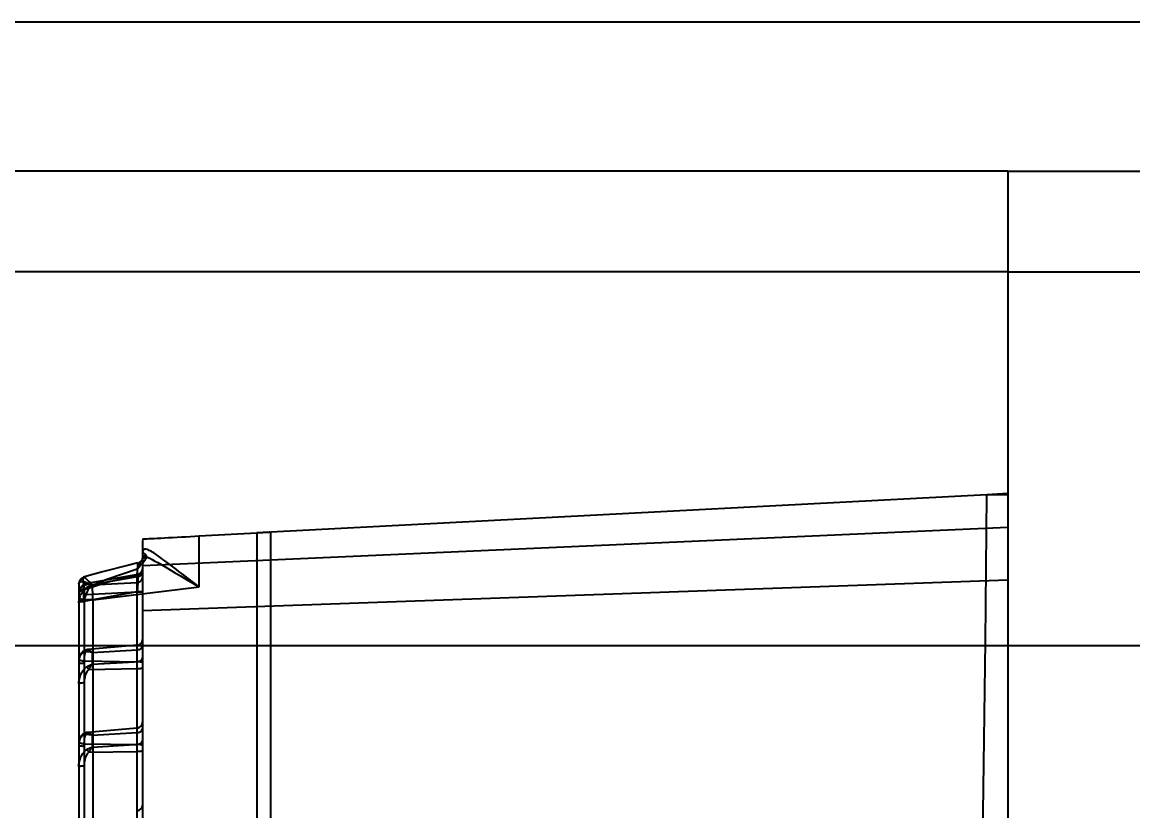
# Model space of a CAD drawing. Header units: millimetres. Extents: x 632 to 3922, y 1402 to 2001.
# Drawn here: x 3702.12 to 3740.72, y 1973.99 to 2001.4 of the extents above; entities that cross this region are included whole.
import ezdxf
from ezdxf.lldxf.tags import DXFTag

# ---------------------------------------------------------------- set-up
doc = ezdxf.new("R2010")
doc.units = ezdxf.units.MM
for name, color, linetype in [('6', 6, 'Continuous'), ('7', 7, 'Continuous'), ('8', 8, 'Continuous'), ('DIM', 7, 'Continuous'), ('H1', 2, 'HIDDEN'), ('PH', 5, 'PHANTOM')]:
    doc.layers.add(name, color=color, linetype=linetype)
doc.styles.add('SY', font='romans.shx', dxfattribs={"width": 0.85, "height": 3, "bigfont": 'ghs.shx'})
tags = doc.linetypes.add('HIDDEN', pattern=[0.375, 0.25, -0.125]).pattern_tags.tags
tags[6:7] = [DXFTag(74, 4), DXFTag(75, 0), DXFTag(340, '0'), DXFTag(46, 1.0), DXFTag(50, 0.0), DXFTag(44, 0.0), DXFTag(45, 0.0)]
tags[4:5] = [DXFTag(74, 4), DXFTag(75, 0), DXFTag(340, '0'), DXFTag(46, 1.0), DXFTag(50, 0.0), DXFTag(44, 0.0), DXFTag(45, 0.0)]
tags = doc.linetypes.add('PHANTOM', pattern=[2.5, 1.25, -0.25, 0.25, -0.25, 0.25, -0.25]).pattern_tags.tags
tags[14:15] = [DXFTag(74, 4), DXFTag(75, 0), DXFTag(340, '0'), DXFTag(46, 1.0), DXFTag(50, 0.0), DXFTag(44, 0.0), DXFTag(45, 0.0)]
tags[12:13] = [DXFTag(74, 4), DXFTag(75, 0), DXFTag(340, '0'), DXFTag(46, 1.0), DXFTag(50, 0.0), DXFTag(44, 0.0), DXFTag(45, 0.0)]
tags[10:11] = [DXFTag(74, 4), DXFTag(75, 0), DXFTag(340, '0'), DXFTag(46, 1.0), DXFTag(50, 0.0), DXFTag(44, 0.0), DXFTag(45, 0.0)]
tags[8:9] = [DXFTag(74, 4), DXFTag(75, 0), DXFTag(340, '0'), DXFTag(46, 1.0), DXFTag(50, 0.0), DXFTag(44, 0.0), DXFTag(45, 0.0)]
tags[6:7] = [DXFTag(74, 4), DXFTag(75, 0), DXFTag(340, '0'), DXFTag(46, 1.0), DXFTag(50, 0.0), DXFTag(44, 0.0), DXFTag(45, 0.0)]
tags[4:5] = [DXFTag(74, 4), DXFTag(75, 0), DXFTag(340, '0'), DXFTag(46, 1.0), DXFTag(50, 0.0), DXFTag(44, 0.0), DXFTag(45, 0.0)]
doc.dimstyles.new('BaseStyle', dxfattribs={"dimtxt": 3, "dimasz": 2, "dimexe": 0.6, "dimexo": 0, "dimgap": 1, "dimtad": 1, "dimdsep": 46, "dimtxsty": 'SY', "dimcen": 0, "dimclrd": 3, "dimclre": 3, "dimclrt": 7, "dimaunit": 1, "dimazin": 0, "dimtfac": 1, "dimtmove": 0, "dimatfit": 3, "dimfxl": 1, "dimtolj": 1, "dimtzin": 0, "dimarcsym": 0})

# ---------------------------------------------------------------- blocks, each defined once
blk = doc.blocks.new('*D770')
at = {"layer": 'Defpoints', "color": 0}
for p in [(3736.378, 1992.728), (3669.824, 1989.228), (3690.824, 1963.728)]:
    blk.add_point(p, dxfattribs=at)
at = {"layer": 'DIM', "color": 3, "lineweight": -2}
for p, q in [((3677.824, 1992.728), (3673.824, 1989.228)), ((3736.378, 1992.728), (3677.824, 1992.728)), ((3673.824, 1989.228), (3664.817, 1989.228))]:
    blk.add_line(p, q, dxfattribs=at)
at = {"layer": 'DIM', "color": 7, "insert": (3666.82, 1991.728), "char_height": 3, "attachment_point": 5, "style": 'SY', "bg_fill": 3, "box_fill_scale": 1.1, "bg_fill_color": 256, "bg_fill_true_color": 13158600, "bg_fill_transparency": 0}
blk.add_mtext('\\A1;29', dxfattribs=at)
blk = doc.blocks.new('*D771')
at = {"layer": 'Defpoints', "color": 0}
for p in [(3669.824, 1979.728), (3751.588, 1979.728), (3690.824, 1963.728)]:
    blk.add_point(p, dxfattribs=at)
at = {"layer": 'DIM', "color": 3, "lineweight": -2}
blk.add_line((3751.588, 1979.728), (3665.06, 1979.728), dxfattribs=at)
at = {"layer": 'DIM', "color": 7, "insert": (3666.942, 1982.228), "char_height": 3, "attachment_point": 5, "style": 'SY', "bg_fill": 3, "box_fill_scale": 1.1, "bg_fill_color": 256, "bg_fill_true_color": 13158600, "bg_fill_transparency": 0}
blk.add_mtext('\\A1;16', dxfattribs=at)
blk = doc.blocks.new('A$C425363C5')
blk.add_line((411, 288), (9, 288))

msp = doc.modelspace()

# ---------------------------------------------------------------- linework, layer by layer
at = {"layer": '7'}
for p, q in [((3736.378, 1996.228), (3831.378, 1996.228)), ((3736.378, 1996.228), (3736.378, 1992.728)), ((3736.378, 1992.728), (3736.378, 1985.016)), ((3736.378, 1992.728), (3752.552, 1992.728)), ((3736.378, 1985.016), (3735.651, 1984.978)), ((3736.378, 1985.016), (3736.378, 1943.576)), ((3706.296, 1983.267), (3706.296, 1982.981)), ((3706.296, 1982.981), (3706.296, 1982.917)), ((3704.087, 1981.379), (3704.087, 1971.87))]:
    msp.add_line(p, q, dxfattribs=at)
for points in [[(3735.651, 1984.978, 0), (3710.764, 1983.674, 0)], [(3735.373, 1964.713, 0), (3735.46, 1969.736, 0), (3735.536, 1974.788, 0), (3735.599, 1979.872, 0), (3735.651, 1984.978, 0)], [(3706.313, 1983.44, 0), (3706.328, 1983.441, 0), (3706.347, 1983.442, 0), (3706.391, 1983.445, 0), (3706.449, 1983.448, 0), (3706.522, 1983.451, 0), (3706.608, 1983.456, 0), (3706.704, 1983.461, 0), (3706.811, 1983.467, 0), (3706.932, 1983.473, 0), (3707.063, 1983.48, 0), (3707.2, 1983.487, 0), (3707.344, 1983.494, 0), (3707.5, 1983.503, 0), (3707.661, 1983.511, 0), (3707.808, 1983.519, 0), (3707.957, 1983.527, 0), (3708.113, 1983.535, 0), (3708.269, 1983.543, 0)], [(3708.269, 1983.543, 0), (3710.269, 1983.648, 0)], [(3710.734, 1983.672, 0), (3710.728, 1983.672, 0), (3710.711, 1983.671, 0), (3710.691, 1983.67, 0), (3710.667, 1983.669, 0), (3710.64, 1983.667, 0), (3710.611, 1983.666, 0), (3710.58, 1983.664, 0), (3710.545, 1983.662, 0), (3710.509, 1983.66, 0), (3710.471, 1983.658, 0), (3710.432, 1983.656, 0), (3710.391, 1983.654, 0), (3710.349, 1983.652, 0), (3710.309, 1983.65, 0), (3710.269, 1983.648, 0)], [(3710.762, 1964.723, 0), (3710.762, 1970.018, 0), (3710.762, 1975.344, 0), (3710.762, 1979.502, 0), (3710.762, 1983.674, 0)], [(3710.764, 1964.713, 0), (3710.764, 1970.998, 0), (3710.764, 1977.321, 0), (3710.764, 1983.674, 0)], [(3706.313, 1983.44, 0), (3706.3, 1983.354, 0), (3706.296, 1983.267, 0)], [(3706.299, 1982.737, 0), (3706.296, 1982.732, 0), (3706.29, 1982.723, 0), (3706.281, 1982.712, 0), (3706.27, 1982.697, 0), (3706.255, 1982.678, 0), (3706.249, 1982.671, 0)], [(3706.297, 1982.942, 0), (3706.296, 1982.928, 0), (3706.296, 1982.926, 0)], [(3706.296, 1982.926, 0), (3706.296, 1982.926, 0), (3706.296, 1982.92, 0), (3706.296, 1982.917, 0)], [(3706.296, 1982.922, 0), (3706.296, 1982.922, 0), (3706.296, 1982.917, 0), (3706.296, 1982.907, 0), (3706.296, 1982.876, 0), (3706.296, 1982.835, 0)], [(3706.296, 1982.835, 0), (3706.296, 1982.831, 0), (3706.296, 1982.777, 0), (3706.296, 1982.717, 0)], [(3706.298, 1982.737, 0), (3706.305, 1982.768, 0), (3706.318, 1982.798, 0), (3706.336, 1982.825, 0), (3706.359, 1982.848, 0), (3706.386, 1982.868, 0), (3706.41, 1982.88, 0)], [(3706.299, 1982.737, 0), (3706.318, 1982.762, 0), (3706.342, 1982.782, 0), (3706.369, 1982.798, 0), (3706.399, 1982.809, 0), (3706.432, 1982.814, 0), (3706.444, 1982.815, 0)], [(3706.299, 1982.737, 0), (3706.299, 1982.737, 0), (3706.299, 1982.737, 0), (3706.299, 1982.737, 0), (3706.299, 1982.737, 0)], [(3706.444, 1982.815, 0), (3706.43, 1982.849, 0), (3706.41, 1982.88, 0)], [(3706.139, 1982.605, 0), (3705.822, 1982.532, 0), (3704.91, 1982.301, 0), (3704.363, 1982.143, 0), (3704.242, 1982.108, 0)], [(3706.139, 1982.604, 0), (3706.173, 1982.615, 0), (3706.204, 1982.631, 0), (3706.231, 1982.652, 0), (3706.248, 1982.67, 0)], [(3704.24, 1982.094, 0), (3704.225, 1982.089, 0), (3704.209, 1982.081, 0), (3704.193, 1982.072, 0), (3704.176, 1982.06, 0), (3704.161, 1982.047, 0), (3704.147, 1982.033, 0), (3704.134, 1982.018, 0), (3704.123, 1982.002, 0), (3704.113, 1981.985, 0), (3704.105, 1981.968, 0), (3704.098, 1981.95, 0), (3704.093, 1981.931, 0), (3704.09, 1981.912, 0), (3704.088, 1981.893, 0), (3704.087, 1981.878, 0)], [(3704.087, 1981.878, 0), (3704.087, 1981.834, 0), (3704.087, 1981.788, 0), (3704.087, 1981.74, 0), (3704.087, 1981.689, 0), (3704.087, 1981.639, 0), (3704.087, 1981.588, 0), (3704.087, 1981.536, 0), (3704.087, 1981.483, 0), (3704.087, 1981.431, 0), (3704.087, 1981.379, 0)], [(3704.087, 1981.55, 0), (3704.087, 1981.511, 0), (3704.087, 1981.468, 0), (3704.087, 1981.424, 0), (3704.087, 1981.379, 0)]]:
    msp.add_polyline3d(points, dxfattribs=at)
at = {"layer": '8'}
for p, q in [((3708.269, 1981.775), (3708.269, 1983.543)), ((3704.581, 1971.784), (3704.581, 1981.318))]:
    msp.add_line(p, q, dxfattribs=at)
for points in [[(3710.269, 1983.648, 0), (3710.269, 1979.528, 0), (3710.269, 1975.418, 0), (3710.269, 1970.109, 0), (3710.269, 1964.823, 0)], [(3706.116, 1982.403, 0), (3706.119, 1982.407, 0), (3706.17, 1982.461, 0), (3706.219, 1982.515, 0), (3706.263, 1982.565, 0), (3706.305, 1982.614, 0), (3706.343, 1982.662, 0), (3706.377, 1982.708, 0), (3706.398, 1982.737, 0), (3706.415, 1982.765, 0), (3706.431, 1982.791, 0), (3706.444, 1982.815, 0)], [(3708.269, 1981.775, 0), (3708.262, 1981.781, 0), (3708.066, 1981.927, 0), (3707.871, 1982.076, 0), (3707.673, 1982.227, 0), (3707.575, 1982.302, 0), (3707.478, 1982.377, 0), (3707.341, 1982.482, 0), (3707.206, 1982.584, 0), (3707.073, 1982.683, 0), (3707.008, 1982.731, 0), (3706.945, 1982.777, 0), (3706.855, 1982.841, 0), (3706.769, 1982.9, 0), (3706.687, 1982.954, 0), (3706.647, 1982.978, 0), (3706.61, 1983, 0), (3706.567, 1983.023, 0), (3706.528, 1983.043, 0), (3706.49, 1983.059, 0), (3706.456, 1983.072, 0), (3706.419, 1983.08, 0), (3706.387, 1983.083, 0), (3706.372, 1983.081, 0), (3706.359, 1983.077, 0), (3706.347, 1983.072, 0), (3706.336, 1983.064, 0), (3706.327, 1983.055, 0), (3706.32, 1983.044, 0), (3706.313, 1983.03, 0), (3706.307, 1983.015, 0), (3706.303, 1982.998, 0), (3706.3, 1982.978, 0), (3706.298, 1982.957, 0), (3706.296, 1982.933, 0), (3706.296, 1982.917, 0)], [(3706.41, 1982.88, 0), (3706.386, 1982.909, 0), (3706.359, 1982.939, 0), (3706.337, 1982.96, 0), (3706.324, 1982.969, 0), (3706.314, 1982.972, 0), (3706.307, 1982.969, 0), (3706.301, 1982.961, 0), (3706.298, 1982.947, 0), (3706.297, 1982.942, 0)], [(3706.444, 1982.815, 0), (3706.465, 1982.806, 0), (3706.547, 1982.767, 0), (3706.636, 1982.723, 0), (3706.731, 1982.672, 0), (3706.831, 1982.617, 0), (3706.967, 1982.54, 0), (3707.109, 1982.457, 0), (3707.258, 1982.37, 0), (3707.411, 1982.279, 0), (3707.616, 1982.158, 0), (3707.826, 1982.033, 0), (3708.042, 1981.907, 0), (3708.261, 1981.78, 0), (3708.269, 1981.775, 0)], [(3704.555, 1981.834, 0), (3705.061, 1982.047, 0), (3706.116, 1982.403, 0)], [(3706.248, 1982.67, 0), (3706.24, 1982.659, 0), (3706.23, 1982.647, 0), (3706.221, 1982.633, 0), (3706.211, 1982.617, 0), (3706.2, 1982.599, 0), (3706.19, 1982.579, 0), (3706.179, 1982.558, 0), (3706.168, 1982.534, 0), (3706.155, 1982.506, 0), (3706.143, 1982.475, 0), (3706.13, 1982.442, 0), (3706.117, 1982.407, 0), (3706.116, 1982.403, 0)], [(3706.139, 1982.604, 0), (3706.139, 1982.603, 0), (3706.138, 1982.599, 0), (3706.136, 1982.591, 0), (3706.135, 1982.58, 0), (3706.133, 1982.565, 0), (3706.131, 1982.548, 0), (3706.128, 1982.527, 0), (3706.126, 1982.502, 0), (3706.123, 1982.48, 0), (3706.121, 1982.457, 0), (3706.118, 1982.431, 0), (3706.116, 1982.403, 0)], [(3704.087, 1981.878, 0), (3704.089, 1981.895, 0), (3704.093, 1981.91, 0), (3704.1, 1981.923, 0), (3704.109, 1981.935, 0), (3704.121, 1981.944, 0), (3704.135, 1981.951, 0), (3704.15, 1981.957, 0), (3704.168, 1981.96, 0), (3704.189, 1981.962, 0), (3704.212, 1981.961, 0), (3704.237, 1981.959, 0), (3704.263, 1981.954, 0), (3704.29, 1981.948, 0), (3704.319, 1981.94, 0), (3704.348, 1981.93, 0), (3704.379, 1981.918, 0), (3704.411, 1981.905, 0), (3704.444, 1981.89, 0), (3704.479, 1981.874, 0), (3704.514, 1981.856, 0), (3704.533, 1981.846, 0), (3704.55, 1981.836, 0), (3704.555, 1981.834, 0)], [(3704.555, 1981.834, 0), (3704.552, 1981.838, 0), (3704.551, 1981.839, 0), (3704.549, 1981.841, 0), (3704.544, 1981.847, 0), (3704.535, 1981.858, 0), (3704.518, 1981.876, 0), (3704.489, 1981.908, 0), (3704.463, 1981.936, 0), (3704.438, 1981.962, 0), (3704.412, 1981.987, 0), (3704.388, 1982.01, 0), (3704.364, 1982.03, 0), (3704.342, 1982.048, 0), (3704.323, 1982.062, 0), (3704.305, 1982.074, 0), (3704.289, 1982.083, 0), (3704.274, 1982.09, 0), (3704.262, 1982.094, 0), (3704.252, 1982.095, 0), (3704.242, 1982.095, 0), (3704.24, 1982.094, 0)], [(3704.581, 1981.318, 0), (3704.576, 1981.406, 0), (3704.572, 1981.495, 0), (3704.567, 1981.58, 0), (3704.563, 1981.665, 0), (3704.559, 1981.75, 0), (3704.555, 1981.834, 0)], [(3704.581, 1981.318, 0), (3706.477, 1981.553, 0), (3708.269, 1981.775, 0)], [(3704.581, 1981.318, 0), (3704.494, 1981.319, 0), (3704.41, 1981.322, 0), (3704.331, 1981.326, 0), (3704.26, 1981.333, 0), (3704.199, 1981.34, 0), (3704.15, 1981.349, 0), (3704.115, 1981.359, 0), (3704.094, 1981.369, 0), (3704.087, 1981.379, 0)]]:
    msp.add_polyline3d(points, dxfattribs=at)
at = {"layer": 'H1'}
for p, q in [((3706.131, 1982.205), (3704.373, 1981.891)), ((3705.251, 1981.97), (3704.553, 1981.846)), ((3706.113, 1982.124), (3705.251, 1981.97)), ((3706.113, 1970.738), (3706.113, 1982.183)), ((3706.296, 1982.219), (3706.296, 1970.774)), ((3704.271, 1981.677), (3704.271, 1971.06)), ((3704.271, 1981.281), (3706.113, 1981.61)), ((3706.113, 1981.595), (3704.333, 1981.499)), ((3704.553, 1981.846), (3706.113, 1981.93)), ((3706.113, 1979.743), (3704.395, 1979.593)), ((3704.546, 1979.494), (3706.113, 1979.588)), ((3704.546, 1979.494), (3704.546, 1979.195)), ((3704.274, 1979.199), (3706.113, 1979.17)), ((3704.436, 1978.907), (3706.113, 1978.933)), ((3704.546, 1979.195), (3704.546, 1979.083)), ((3704.546, 1979.083), (3706.023, 1979.171)), ((3706.023, 1979.171), (3706.113, 1979.177)), ((3706.113, 1976.867), (3704.395, 1976.716)), ((3704.546, 1976.618), (3706.113, 1976.711)), ((3704.546, 1976.618), (3704.546, 1976.318)), ((3704.274, 1976.322), (3706.113, 1976.293)), ((3704.546, 1976.318), (3704.546, 1976.207)), ((3704.546, 1976.207), (3706.023, 1976.295)), ((3706.023, 1976.295), (3706.113, 1976.3)), ((3704.436, 1976.031), (3706.113, 1976.057))]:
    msp.add_line(p, q, dxfattribs=at)
for points in [[(3736.378, 1984.978, 0), (3735.651, 1984.978, 0)], [(3706.296, 1982.512, 0), (3736.378, 1983.851, 0)], [(3706.282, 1982.701, 0), (3706.295, 1982.729, 0), (3706.299, 1982.737, 0)], [(3706.296, 1982.717, 0), (3706.297, 1982.724, 0), (3706.297, 1982.728, 0), (3706.298, 1982.732, 0), (3706.298, 1982.734, 0), (3706.299, 1982.736, 0), (3706.299, 1982.737, 0), (3706.299, 1982.737, 0)], [(3706.297, 1982.725, 0), (3706.298, 1982.737, 0)], [(3706.113, 1982.183, 0), (3706.116, 1982.226, 0), (3706.12, 1982.267, 0), (3706.123, 1982.309, 0), (3706.126, 1982.349, 0), (3706.128, 1982.385, 0), (3706.131, 1982.42, 0), (3706.132, 1982.437, 0), (3706.133, 1982.453, 0), (3706.134, 1982.469, 0), (3706.135, 1982.484, 0), (3706.137, 1982.51, 0), (3706.138, 1982.534, 0), (3706.139, 1982.545, 0), (3706.139, 1982.554, 0), (3706.139, 1982.564, 0), (3706.14, 1982.572, 0), (3706.14, 1982.585, 0), (3706.14, 1982.595, 0), (3706.14, 1982.599, 0), (3706.14, 1982.601, 0), (3706.14, 1982.603, 0), (3706.139, 1982.604, 0), (3706.139, 1982.604, 0)], [(3706.282, 1982.701, 0), (3706.276, 1982.696, 0), (3706.268, 1982.69, 0), (3706.258, 1982.681, 0), (3706.249, 1982.67, 0), (3706.248, 1982.67, 0)], [(3706.296, 1982.717, 0), (3706.295, 1982.712, 0), (3706.292, 1982.708, 0), (3706.282, 1982.701, 0)], [(3706.296, 1982.717, 0), (3706.297, 1982.725, 0)], [(3706.296, 1982.717, 0), (3706.296, 1982.698, 0), (3706.296, 1982.678, 0), (3706.296, 1982.668, 0)], [(3706.296, 1982.668, 0), (3706.296, 1982.657, 0), (3706.296, 1982.633, 0), (3706.296, 1982.592, 0), (3706.296, 1982.548, 0), (3706.296, 1982.499, 0), (3706.296, 1982.446, 0), (3706.296, 1982.393, 0), (3706.296, 1982.338, 0), (3706.296, 1982.28, 0), (3706.296, 1982.219, 0)], [(3706.296, 1982.402, 0), (3706.296, 1982.396, 0), (3706.296, 1982.375, 0), (3706.296, 1982.341, 0), (3706.296, 1982.294, 0)], [(3704.224, 1982.056, 0), (3704.192, 1982.042, 0), (3704.163, 1982.024, 0), (3704.138, 1982.002, 0), (3704.117, 1981.976, 0), (3704.101, 1981.947, 0), (3704.091, 1981.915, 0), (3704.088, 1981.886, 0)], [(3704.24, 1982.094, 0), (3704.235, 1982.092, 0), (3704.229, 1982.086, 0), (3704.226, 1982.078, 0), (3704.224, 1982.068, 0), (3704.224, 1982.056, 0)], [(3704.224, 1982.056, 0), (3704.226, 1982.039, 0), (3704.228, 1982.02, 0), (3704.231, 1981.998, 0), (3704.234, 1981.972, 0), (3704.237, 1981.945, 0), (3704.24, 1981.915, 0), (3704.244, 1981.883, 0), (3704.249, 1981.849, 0), (3704.252, 1981.822, 0), (3704.255, 1981.795, 0), (3704.259, 1981.767, 0), (3704.263, 1981.738, 0), (3704.267, 1981.708, 0), (3704.271, 1981.677, 0)], [(3706.113, 1982.183, 0), (3705.058, 1981.923, 0), (3704.271, 1981.677, 0)], [(3706.113, 1982.124, 0), (3706.147, 1982.129, 0), (3706.18, 1982.139, 0), (3706.211, 1982.154, 0), (3706.237, 1982.173, 0), (3706.26, 1982.196, 0), (3706.277, 1982.222, 0), (3706.289, 1982.25, 0), (3706.296, 1982.279, 0), (3706.296, 1982.294, 0)], [(3706.113, 1982.183, 0), (3706.147, 1982.185, 0), (3706.18, 1982.187, 0), (3706.211, 1982.19, 0), (3706.237, 1982.194, 0), (3706.26, 1982.199, 0), (3706.277, 1982.204, 0), (3706.289, 1982.21, 0), (3706.296, 1982.216, 0), (3706.296, 1982.219, 0)], [(3706.131, 1982.205, 0), (3706.133, 1982.202, 0), (3706.135, 1982.193, 0), (3706.136, 1982.179, 0), (3706.137, 1982.158, 0), (3706.138, 1982.131, 0), (3706.138, 1982.099, 0), (3706.137, 1982.062, 0), (3706.136, 1982.021, 0), (3706.134, 1981.976, 0), (3706.132, 1981.927, 0), (3706.13, 1981.876, 0), (3706.127, 1981.824, 0), (3706.124, 1981.77, 0), (3706.121, 1981.716, 0), (3706.117, 1981.663, 0), (3706.113, 1981.61, 0)], [(3706.113, 1982.124, 0), (3706.118, 1982.158, 0), (3706.123, 1982.183, 0), (3706.127, 1982.199, 0), (3706.131, 1982.205, 0)], [(3706.113, 1981.93, 0), (3706.147, 1981.935, 0), (3706.18, 1981.945, 0), (3706.211, 1981.96, 0), (3706.237, 1981.979, 0), (3706.26, 1982.002, 0), (3706.277, 1982.028, 0), (3706.289, 1982.055, 0), (3706.296, 1982.085, 0), (3706.296, 1982.1, 0)], [(3706.296, 1980.95, 0), (3736.378, 1982.022, 0)], [(3704.373, 1981.891, 0), (3704.368, 1981.89, 0), (3704.335, 1981.882, 0), (3704.304, 1981.872, 0), (3704.275, 1981.859, 0), (3704.249, 1981.845, 0), (3704.222, 1981.827, 0), (3704.198, 1981.807, 0), (3704.176, 1981.786, 0), (3704.157, 1981.763, 0), (3704.14, 1981.739, 0), (3704.126, 1981.714, 0), (3704.114, 1981.687, 0), (3704.104, 1981.659, 0), (3704.096, 1981.63, 0), (3704.091, 1981.6, 0), (3704.088, 1981.568, 0), (3704.087, 1981.55, 0)], [(3704.088, 1981.886, 0), (3704.087, 1981.878, 0)], [(3704.271, 1981.677, 0), (3704.236, 1981.676, 0), (3704.203, 1981.674, 0), (3704.173, 1981.671, 0), (3704.146, 1981.667, 0), (3704.124, 1981.662, 0), (3704.106, 1981.657, 0), (3704.094, 1981.651, 0), (3704.088, 1981.645, 0), (3704.087, 1981.642, 0)], [(3704.087, 1981.55, 0), (3704.091, 1981.57, 0), (3704.1, 1981.59, 0), (3704.114, 1981.609, 0), (3704.134, 1981.626, 0), (3704.159, 1981.64, 0), (3704.188, 1981.652, 0), (3704.22, 1981.661, 0), (3704.248, 1981.665, 0)], [(3704.544, 1981.845, 0), (3704.504, 1981.851, 0), (3704.465, 1981.854, 0), (3704.426, 1981.854, 0), (3704.388, 1981.852, 0), (3704.351, 1981.847, 0), (3704.315, 1981.838, 0), (3704.281, 1981.827, 0), (3704.248, 1981.812, 0), (3704.217, 1981.794, 0), (3704.188, 1981.773, 0), (3704.162, 1981.748, 0), (3704.14, 1981.72, 0), (3704.12, 1981.689, 0), (3704.105, 1981.655, 0), (3704.095, 1981.619, 0), (3704.089, 1981.58, 0)], [(3704.191, 1981.567, 0), (3704.228, 1981.615, 0), (3704.268, 1981.66, 0), (3704.31, 1981.701, 0), (3704.355, 1981.738, 0), (3704.401, 1981.771, 0), (3704.448, 1981.799, 0), (3704.496, 1981.824, 0), (3704.544, 1981.845, 0)], [(3704.248, 1981.665, 0), (3704.249, 1981.713, 0), (3704.255, 1981.756, 0), (3704.266, 1981.793, 0), (3704.281, 1981.825, 0), (3704.299, 1981.85, 0), (3704.321, 1981.87, 0), (3704.346, 1981.883, 0), (3704.373, 1981.891, 0)], [(3704.271, 1981.281, 0), (3704.267, 1981.331, 0), (3704.263, 1981.381, 0), (3704.26, 1981.432, 0), (3704.257, 1981.482, 0), (3704.254, 1981.531, 0), (3704.252, 1981.578, 0), (3704.25, 1981.623, 0), (3704.248, 1981.665, 0)], [(3704.545, 1981.845, 0), (3704.515, 1981.815, 0), (3704.486, 1981.782, 0), (3704.458, 1981.744, 0), (3704.43, 1981.703, 0), (3704.403, 1981.658, 0), (3704.378, 1981.608, 0), (3704.354, 1981.555, 0), (3704.333, 1981.499, 0)], [(3704.545, 1981.845, 0), (3704.544, 1981.845, 0)], [(3704.545, 1981.845, 0), (3704.545, 1981.845, 0)], [(3706.113, 1981.595, 0), (3706.114, 1981.645, 0), (3706.114, 1981.695, 0), (3706.115, 1981.742, 0), (3706.115, 1981.786, 0), (3706.115, 1981.828, 0), (3706.114, 1981.866, 0), (3706.114, 1981.9, 0), (3706.113, 1981.93, 0)], [(3706.113, 1981.595, 0), (3706.147, 1981.596, 0), (3706.18, 1981.598, 0), (3706.211, 1981.601, 0), (3706.237, 1981.605, 0), (3706.26, 1981.61, 0), (3706.277, 1981.615, 0), (3706.289, 1981.621, 0), (3706.296, 1981.627, 0), (3706.296, 1981.631, 0)], [(3706.296, 1981.574, 0), (3706.293, 1981.58, 0), (3706.284, 1981.586, 0), (3706.269, 1981.592, 0), (3706.249, 1981.597, 0), (3706.225, 1981.601, 0), (3706.196, 1981.605, 0), (3706.164, 1981.608, 0), (3706.13, 1981.609, 0), (3706.113, 1981.61, 0)], [(3704.087, 1981.224, 0), (3704.089, 1981.268, 0), (3704.094, 1981.312, 0), (3704.101, 1981.356, 0), (3704.112, 1981.4, 0), (3704.126, 1981.443, 0), (3704.144, 1981.485, 0), (3704.166, 1981.527, 0), (3704.191, 1981.567, 0)], [(3704.087, 1981.317, 0), (3704.091, 1981.31, 0), (3704.1, 1981.304, 0), (3704.114, 1981.299, 0), (3704.134, 1981.294, 0), (3704.159, 1981.289, 0), (3704.188, 1981.285, 0), (3704.22, 1981.283, 0), (3704.253, 1981.281, 0), (3704.271, 1981.281, 0)], [(3704.271, 1981.26, 0), (3704.236, 1981.259, 0), (3704.203, 1981.257, 0), (3704.173, 1981.253, 0), (3704.146, 1981.249, 0), (3704.124, 1981.245, 0), (3704.106, 1981.239, 0), (3704.094, 1981.233, 0), (3704.088, 1981.227, 0), (3704.087, 1981.224, 0)], [(3704.333, 1981.499, 0), (3704.303, 1981.515, 0), (3704.275, 1981.53, 0), (3704.249, 1981.543, 0), (3704.226, 1981.554, 0), (3704.207, 1981.561, 0), (3704.193, 1981.566, 0), (3704.191, 1981.567, 0)], [(3704.333, 1981.499, 0), (3704.316, 1981.468, 0), (3704.303, 1981.437, 0), (3704.292, 1981.407, 0), (3704.284, 1981.377, 0), (3704.278, 1981.347, 0), (3704.274, 1981.317, 0), (3704.272, 1981.288, 0), (3704.271, 1981.26, 0)], [(3706.113, 1979.588, 0), (3706.147, 1979.592, 0), (3706.18, 1979.6, 0), (3706.211, 1979.612, 0), (3706.237, 1979.627, 0), (3706.26, 1979.645, 0), (3706.277, 1979.666, 0), (3706.289, 1979.688, 0), (3706.296, 1979.712, 0), (3706.296, 1979.724, 0)], [(3704.093, 1979.255, 0), (3704.089, 1979.203, 0), (3704.087, 1979.151, 0)], [(3704.395, 1979.593, 0), (3704.378, 1979.591, 0), (3704.35, 1979.586, 0), (3704.323, 1979.579, 0), (3704.299, 1979.57, 0), (3704.275, 1979.56, 0), (3704.253, 1979.548, 0), (3704.23, 1979.532, 0), (3704.209, 1979.515, 0), (3704.19, 1979.497, 0), (3704.173, 1979.477, 0), (3704.157, 1979.456, 0), (3704.143, 1979.433, 0), (3704.13, 1979.409, 0), (3704.12, 1979.383, 0), (3704.111, 1979.358, 0), (3704.104, 1979.33, 0), (3704.098, 1979.303, 0), (3704.095, 1979.279, 0), (3704.092, 1979.26, 0), (3704.092, 1979.251, 0)], [(3704.093, 1979.255, 0), (3704.092, 1979.251, 0)], [(3704.546, 1979.494, 0), (3704.542, 1979.495, 0), (3704.535, 1979.497, 0), (3704.522, 1979.5, 0), (3704.49, 1979.506, 0), (3704.448, 1979.512, 0), (3704.407, 1979.514, 0), (3704.372, 1979.514, 0), (3704.339, 1979.511, 0), (3704.305, 1979.506, 0), (3704.274, 1979.497, 0), (3704.252, 1979.489, 0), (3704.231, 1979.48, 0), (3704.211, 1979.469, 0), (3704.192, 1979.455, 0), (3704.181, 1979.446, 0), (3704.17, 1979.436, 0), (3704.16, 1979.425, 0), (3704.15, 1979.413, 0), (3704.142, 1979.402, 0), (3704.134, 1979.39, 0), (3704.127, 1979.377, 0), (3704.121, 1979.364, 0), (3704.116, 1979.351, 0), (3704.111, 1979.338, 0), (3704.106, 1979.324, 0), (3704.103, 1979.309, 0), (3704.1, 1979.297, 0), (3704.097, 1979.283, 0), (3704.096, 1979.274, 0), (3704.094, 1979.265, 0), (3704.093, 1979.255, 0)], [(3704.274, 1979.199, 0), (3704.275, 1979.225, 0), (3704.276, 1979.252, 0), (3704.278, 1979.279, 0), (3704.28, 1979.306, 0), (3704.282, 1979.332, 0), (3704.284, 1979.357, 0), (3704.287, 1979.382, 0), (3704.291, 1979.406, 0), (3704.294, 1979.428, 0), (3704.299, 1979.449, 0), (3704.303, 1979.469, 0), (3704.308, 1979.487, 0), (3704.314, 1979.505, 0), (3704.32, 1979.521, 0), (3704.326, 1979.535, 0), (3704.334, 1979.548, 0), (3704.339, 1979.556, 0), (3704.344, 1979.563, 0), (3704.35, 1979.57, 0), (3704.356, 1979.576, 0), (3704.362, 1979.581, 0), (3704.369, 1979.585, 0), (3704.375, 1979.588, 0), (3704.382, 1979.591, 0), (3704.395, 1979.593, 0)], [(3704.395, 1979.593, 0), (3704.396, 1979.593, 0), (3704.411, 1979.592, 0), (3704.426, 1979.589, 0), (3704.442, 1979.583, 0), (3704.452, 1979.577, 0), (3704.462, 1979.571, 0), (3704.472, 1979.565, 0), (3704.482, 1979.557, 0), (3704.492, 1979.549, 0), (3704.502, 1979.54, 0), (3704.512, 1979.53, 0), (3704.522, 1979.52, 0), (3704.533, 1979.509, 0), (3704.544, 1979.497, 0), (3704.546, 1979.494, 0)], [(3706.113, 1979.177, 0), (3706.147, 1979.181, 0), (3706.18, 1979.189, 0), (3706.211, 1979.201, 0), (3706.237, 1979.216, 0), (3706.26, 1979.234, 0), (3706.277, 1979.255, 0), (3706.289, 1979.277, 0), (3706.296, 1979.301, 0), (3706.296, 1979.313, 0)], [(3704.087, 1979.151, 0), (3704.091, 1979.144, 0), (3704.1, 1979.138, 0), (3704.114, 1979.132, 0), (3704.134, 1979.127, 0), (3704.159, 1979.123, 0), (3704.188, 1979.119, 0), (3704.22, 1979.117, 0), (3704.253, 1979.115, 0), (3704.271, 1979.115, 0)], [(3704.087, 1978.399, 0), (3704.09, 1978.473, 0), (3704.099, 1978.548, 0), (3704.116, 1978.625, 0), (3704.141, 1978.703, 0), (3704.176, 1978.783, 0), (3704.224, 1978.861, 0), (3704.286, 1978.933, 0), (3704.362, 1978.993, 0)], [(3704.092, 1979.251, 0), (3704.094, 1979.245, 0), (3704.103, 1979.238, 0), (3704.117, 1979.231, 0), (3704.136, 1979.224, 0), (3704.161, 1979.217, 0), (3704.189, 1979.211, 0), (3704.22, 1979.205, 0), (3704.254, 1979.201, 0), (3704.274, 1979.199, 0)], [(3704.271, 1979.115, 0), (3704.272, 1979.157, 0), (3704.274, 1979.199, 0)], [(3704.436, 1978.907, 0), (3704.378, 1978.844, 0), (3704.337, 1978.772, 0), (3704.31, 1978.703, 0), (3704.293, 1978.639, 0), (3704.282, 1978.581, 0), (3704.275, 1978.529, 0), (3704.272, 1978.481, 0), (3704.271, 1978.435, 0)], [(3704.362, 1978.993, 0), (3704.4, 1979.015, 0), (3704.438, 1979.036, 0), (3704.478, 1979.055, 0), (3704.517, 1979.072, 0), (3704.533, 1979.079, 0), (3704.542, 1979.082, 0), (3704.546, 1979.083, 0)], [(3704.436, 1978.907, 0), (3704.414, 1978.933, 0), (3704.394, 1978.957, 0), (3704.375, 1978.978, 0), (3704.362, 1978.993, 0)], [(3704.546, 1979.083, 0), (3704.544, 1979.081, 0), (3704.528, 1979.06, 0), (3704.513, 1979.038, 0), (3704.493, 1979.008, 0), (3704.474, 1978.976, 0), (3704.461, 1978.954, 0), (3704.448, 1978.931, 0), (3704.436, 1978.907, 0)], [(3706.296, 1979.134, 0), (3706.293, 1979.14, 0), (3706.284, 1979.146, 0), (3706.269, 1979.152, 0), (3706.249, 1979.157, 0), (3706.225, 1979.162, 0), (3706.196, 1979.165, 0), (3706.164, 1979.168, 0), (3706.13, 1979.17, 0), (3706.113, 1979.17, 0)], [(3706.113, 1978.933, 0), (3706.147, 1978.935, 0), (3706.18, 1978.937, 0), (3706.211, 1978.94, 0), (3706.237, 1978.944, 0), (3706.26, 1978.949, 0), (3706.277, 1978.954, 0), (3706.289, 1978.96, 0), (3706.296, 1978.966, 0), (3706.296, 1978.969, 0)], [(3704.271, 1978.435, 0), (3704.236, 1978.434, 0), (3704.203, 1978.432, 0), (3704.173, 1978.429, 0), (3704.146, 1978.425, 0), (3704.124, 1978.42, 0), (3704.106, 1978.414, 0), (3704.094, 1978.408, 0), (3704.088, 1978.402, 0), (3704.087, 1978.399, 0)], [(3704.395, 1976.716, 0), (3704.378, 1976.714, 0), (3704.35, 1976.709, 0), (3704.323, 1976.703, 0), (3704.299, 1976.694, 0), (3704.275, 1976.683, 0), (3704.253, 1976.671, 0), (3704.23, 1976.656, 0), (3704.209, 1976.639, 0), (3704.19, 1976.621, 0), (3704.173, 1976.601, 0), (3704.157, 1976.579, 0), (3704.143, 1976.557, 0), (3704.13, 1976.533, 0), (3704.12, 1976.507, 0), (3704.111, 1976.481, 0), (3704.104, 1976.454, 0), (3704.098, 1976.427, 0), (3704.095, 1976.403, 0), (3704.092, 1976.384, 0), (3704.092, 1976.375, 0)], [(3704.546, 1976.618, 0), (3704.542, 1976.619, 0), (3704.535, 1976.62, 0), (3704.522, 1976.623, 0), (3704.49, 1976.63, 0), (3704.448, 1976.635, 0), (3704.407, 1976.638, 0), (3704.372, 1976.638, 0), (3704.339, 1976.635, 0), (3704.305, 1976.629, 0), (3704.274, 1976.621, 0), (3704.252, 1976.613, 0), (3704.231, 1976.603, 0), (3704.211, 1976.592, 0), (3704.192, 1976.579, 0), (3704.181, 1976.57, 0), (3704.17, 1976.559, 0), (3704.16, 1976.548, 0), (3704.15, 1976.536, 0), (3704.142, 1976.525, 0), (3704.134, 1976.513, 0), (3704.127, 1976.501, 0), (3704.121, 1976.487, 0), (3704.116, 1976.475, 0), (3704.111, 1976.461, 0), (3704.106, 1976.447, 0), (3704.103, 1976.433, 0), (3704.1, 1976.42, 0), (3704.097, 1976.407, 0), (3704.096, 1976.398, 0), (3704.094, 1976.388, 0), (3704.093, 1976.379, 0)], [(3704.274, 1976.322, 0), (3704.275, 1976.349, 0), (3704.276, 1976.375, 0), (3704.278, 1976.403, 0), (3704.28, 1976.43, 0), (3704.282, 1976.455, 0), (3704.284, 1976.481, 0), (3704.287, 1976.505, 0), (3704.291, 1976.53, 0), (3704.294, 1976.551, 0), (3704.299, 1976.572, 0), (3704.303, 1976.592, 0), (3704.308, 1976.611, 0), (3704.314, 1976.628, 0), (3704.32, 1976.644, 0), (3704.326, 1976.659, 0), (3704.334, 1976.672, 0), (3704.339, 1976.68, 0), (3704.344, 1976.687, 0), (3704.35, 1976.693, 0), (3704.356, 1976.699, 0), (3704.362, 1976.704, 0), (3704.369, 1976.708, 0), (3704.375, 1976.712, 0), (3704.382, 1976.714, 0), (3704.395, 1976.716, 0)], [(3704.395, 1976.716, 0), (3704.396, 1976.716, 0), (3704.411, 1976.716, 0), (3704.426, 1976.712, 0), (3704.442, 1976.706, 0), (3704.452, 1976.701, 0), (3704.462, 1976.695, 0), (3704.472, 1976.688, 0), (3704.482, 1976.681, 0), (3704.492, 1976.673, 0), (3704.502, 1976.664, 0), (3704.512, 1976.654, 0), (3704.522, 1976.643, 0), (3704.533, 1976.632, 0), (3704.544, 1976.62, 0), (3704.546, 1976.618, 0)], [(3706.113, 1976.711, 0), (3706.147, 1976.715, 0), (3706.18, 1976.723, 0), (3706.211, 1976.735, 0), (3706.237, 1976.751, 0), (3706.26, 1976.769, 0), (3706.277, 1976.789, 0), (3706.289, 1976.812, 0), (3706.296, 1976.835, 0), (3706.296, 1976.847, 0)], [(3704.093, 1976.379, 0), (3704.089, 1976.327, 0), (3704.087, 1976.274, 0)], [(3704.087, 1976.274, 0), (3704.091, 1976.268, 0), (3704.1, 1976.262, 0), (3704.114, 1976.256, 0), (3704.134, 1976.251, 0), (3704.159, 1976.246, 0), (3704.188, 1976.243, 0), (3704.22, 1976.24, 0), (3704.253, 1976.239, 0), (3704.271, 1976.238, 0)], [(3704.093, 1976.379, 0), (3704.092, 1976.375, 0)], [(3704.092, 1976.375, 0), (3704.094, 1976.368, 0), (3704.103, 1976.361, 0), (3704.117, 1976.354, 0), (3704.136, 1976.347, 0), (3704.161, 1976.34, 0), (3704.189, 1976.334, 0), (3704.22, 1976.329, 0), (3704.254, 1976.324, 0), (3704.274, 1976.322, 0)], [(3704.271, 1976.238, 0), (3704.272, 1976.28, 0), (3704.274, 1976.322, 0)], [(3704.362, 1976.117, 0), (3704.4, 1976.139, 0), (3704.438, 1976.16, 0), (3704.478, 1976.179, 0), (3704.517, 1976.196, 0), (3704.533, 1976.202, 0), (3704.542, 1976.205, 0), (3704.546, 1976.207, 0)], [(3704.546, 1976.207, 0), (3704.544, 1976.204, 0), (3704.528, 1976.184, 0), (3704.513, 1976.162, 0), (3704.493, 1976.132, 0), (3704.474, 1976.1, 0), (3704.461, 1976.077, 0), (3704.448, 1976.054, 0), (3704.436, 1976.031, 0)], [(3706.113, 1976.3, 0), (3706.147, 1976.304, 0), (3706.18, 1976.312, 0), (3706.211, 1976.324, 0), (3706.237, 1976.34, 0), (3706.26, 1976.358, 0), (3706.277, 1976.379, 0), (3706.289, 1976.401, 0), (3706.296, 1976.424, 0), (3706.296, 1976.436, 0)], [(3706.296, 1976.258, 0), (3706.293, 1976.264, 0), (3706.284, 1976.27, 0), (3706.269, 1976.276, 0), (3706.249, 1976.281, 0), (3706.225, 1976.285, 0), (3706.196, 1976.289, 0), (3706.164, 1976.291, 0), (3706.13, 1976.293, 0), (3706.113, 1976.293, 0)], [(3704.087, 1975.523, 0), (3704.09, 1975.596, 0), (3704.099, 1975.671, 0), (3704.116, 1975.748, 0), (3704.141, 1975.827, 0), (3704.176, 1975.906, 0), (3704.224, 1975.984, 0), (3704.286, 1976.056, 0), (3704.362, 1976.117, 0)], [(3704.436, 1976.031, 0), (3704.378, 1975.967, 0), (3704.337, 1975.896, 0), (3704.31, 1975.826, 0), (3704.293, 1975.762, 0), (3704.282, 1975.705, 0), (3704.275, 1975.652, 0), (3704.272, 1975.604, 0), (3704.271, 1975.559, 0)], [(3704.362, 1976.117, 0), (3704.379, 1976.098, 0), (3704.398, 1976.076, 0), (3704.419, 1976.051, 0), (3704.436, 1976.031, 0)], [(3706.113, 1976.057, 0), (3706.147, 1976.058, 0), (3706.18, 1976.06, 0), (3706.211, 1976.063, 0), (3706.237, 1976.067, 0), (3706.26, 1976.072, 0), (3706.277, 1976.078, 0), (3706.289, 1976.084, 0), (3706.296, 1976.09, 0), (3706.296, 1976.093, 0)], [(3704.087, 1975.523, 0), (3704.091, 1975.529, 0), (3704.1, 1975.535, 0), (3704.114, 1975.541, 0), (3704.134, 1975.546, 0), (3704.159, 1975.55, 0), (3704.188, 1975.554, 0), (3704.22, 1975.557, 0), (3704.253, 1975.558, 0), (3704.271, 1975.559, 0)]]:
    msp.add_polyline3d(points, dxfattribs=at)
for centre, start in [((3706.095, 1982.402), 280.0856), ((3706.095, 1979.943), 275), ((3706.095, 1977.067), 275), ((3706.095, 1974.19), 275)]:
    msp.add_arc(centre, 0.201, start, 0, dxfattribs=at)
at = {"layer": 'PH'}
msp.add_line((3736.378, 1996.228), (3694.378, 1996.228), dxfattribs=at)

# ---------------------------------------------------------------- next in the draw order: dimensions: what is measured, and where the dimension line sits
at = {"layer": 'DIM'}
dim = msp.add_ordinate_dim(feature_location=(3736.378, 1992.728), offset=(-66.554, -3.5), dtype=0, origin=(3690.824, 1963.728), dimstyle='BaseStyle', override={"dimtfill": 1}, dxfattribs=at)
dim.commit()
dim.dimension.update_dxf_attribs({"geometry": '*D770', "text_midpoint": (3666.82, 1991.728)})

# ---------------------------------------------------------------- next in the draw order: dimensions: what is measured, and where the dimension line sits
dim = msp.add_ordinate_dim(feature_location=(3751.588, 1979.728), offset=(-81.764, 0), dtype=0, origin=(3690.824, 1963.728), dimstyle='BaseStyle', override={"dimtfill": 1}, dxfattribs=at)
dim.commit()
dim.dimension.update_dxf_attribs({"geometry": '*D771', "text_midpoint": (3666.942, 1982.228)})

# ---------------------------------------------------------------- next in the draw order: block references
at = {"layer": '6'}
msp.add_blockref('A$C425363C5', (3510.952, 1713.404), dxfattribs=at)

doc.saveas('drawing.dxf')
